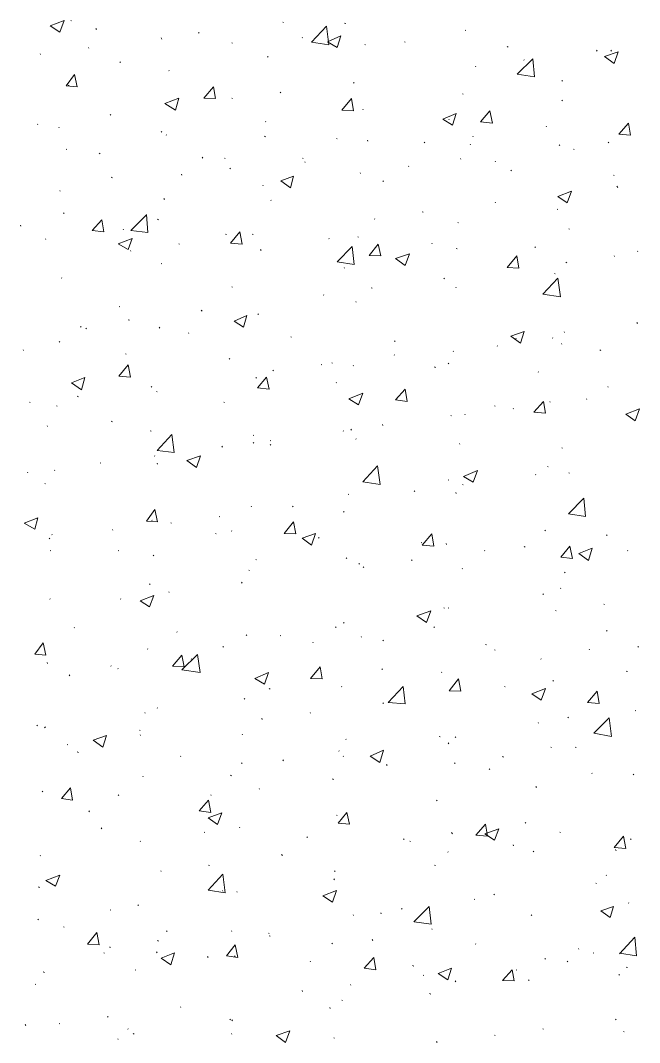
# Model space of a CAD drawing. Header units: millimetres. Extents: x 2928 to 3112, y 1220 to 1280.
# Drawn here: x 2976.912 to 2978.854, y 1248.434 to 1251.639 of the extents above; entities that cross this region are included whole.
import ezdxf

# ---------------------------------------------------------------- set-up
doc = ezdxf.new("R2010")
doc.units = ezdxf.units.MM

msp = doc.modelspace()

# ---------------------------------------------------------------- linework, layer by layer
at = {"color": 92, "linetype": 'Continuous', "lineweight": 13, "true_color": 0x00b800}
for points in [[(2977.00516, 1251.6221), (2977.04849, 1251.63877), (2977.04849, 1251.63877)], [(2977.03516, 1251.6021), (2977.04849, 1251.63877), (2977.04849, 1251.63877)], [(2977.07183, 1251.6371), (2977.07016, 1251.63877), (2977.07016, 1251.63877)], [(2977.00516, 1251.6221), (2977.03516, 1251.6021), (2977.03516, 1251.6021)], [(2977.15016, 1251.61044), (2977.1485, 1251.61377), (2977.1485, 1251.61377)], [(2977.73684, 1251.6321), (2977.73517, 1251.63377), (2977.73517, 1251.63377)], [(2977.82517, 1251.57044), (2977.87184, 1251.62044), (2977.87184, 1251.62044)], [(2977.87851, 1251.5621), (2977.87184, 1251.62044), (2977.87184, 1251.62044)], [(2977.93184, 1251.62877), (2977.92851, 1251.63044), (2977.92851, 1251.63044)], [(2978.30851, 1251.6071), (2978.30685, 1251.60877), (2978.30685, 1251.60877)], [(2977.35517, 1251.58044), (2977.3535, 1251.58377), (2977.3535, 1251.58377)], [(2977.47183, 1251.59877), (2977.47017, 1251.60044), (2977.47017, 1251.60044)], [(2977.79684, 1251.58377), (2977.79517, 1251.58544), (2977.79517, 1251.58544)], [(2977.82517, 1251.57044), (2977.87851, 1251.5621), (2977.87851, 1251.5621)], [(2977.87517, 1251.5721), (2977.91684, 1251.59044), (2977.91684, 1251.59044)], [(2977.87517, 1251.5721), (2977.90517, 1251.55377), (2977.90517, 1251.55377)], [(2977.90517, 1251.55377), (2977.91684, 1251.59044), (2977.91684, 1251.59044)], [(2978.11851, 1251.57044), (2978.11684, 1251.5721), (2978.11684, 1251.5721)], [(2977.12683, 1251.5521), (2977.12516, 1251.55377), (2977.12516, 1251.55377)], [(2977.57684, 1251.5671), (2977.57517, 1251.56877), (2977.57517, 1251.56877)], [(2977.99351, 1251.5621), (2977.99184, 1251.56377), (2977.99184, 1251.56377)], [(2978.44185, 1251.55543), (2978.43851, 1251.5571), (2978.43851, 1251.5571)], [(2978.72018, 1251.5421), (2978.71852, 1251.54543), (2978.71852, 1251.54543)], [(2978.74352, 1251.52543), (2978.78685, 1251.54043), (2978.78685, 1251.54043)], [(2978.76519, 1251.5421), (2978.76352, 1251.54543), (2978.76352, 1251.54543)], [(2978.77352, 1251.50377), (2978.78685, 1251.54043), (2978.78685, 1251.54043)], [(2976.97516, 1251.5321), (2976.97349, 1251.53377), (2976.97349, 1251.53377)], [(2977.22516, 1251.5071), (2977.2235, 1251.50877), (2977.2235, 1251.50877)], [(2977.6885, 1251.52377), (2977.68684, 1251.52543), (2977.68684, 1251.52543)], [(2978.47018, 1251.47043), (2978.51852, 1251.51877), (2978.51852, 1251.51877)], [(2978.49185, 1251.51377), (2978.49018, 1251.51543), (2978.49018, 1251.51543)], [(2978.52352, 1251.4621), (2978.51852, 1251.51877), (2978.51852, 1251.51877)], [(2978.74352, 1251.52543), (2978.77352, 1251.50377), (2978.77352, 1251.50377)], [(2977.3785, 1251.48043), (2977.37683, 1251.4821), (2977.37683, 1251.4821)], [(2978.34018, 1251.49377), (2978.33851, 1251.49543), (2978.33851, 1251.49543)], [(2977.05516, 1251.43377), (2977.08183, 1251.46877), (2977.08183, 1251.46877)], [(2977.09016, 1251.43043), (2977.08183, 1251.46877), (2977.08183, 1251.46877)], [(2977.95851, 1251.4421), (2977.95684, 1251.44377), (2977.95684, 1251.44377)], [(2978.47018, 1251.47043), (2978.52352, 1251.4621), (2978.52352, 1251.4621)], [(2978.61185, 1251.44877), (2978.61018, 1251.45043), (2978.61018, 1251.45043)], [(2977.05516, 1251.43377), (2977.09016, 1251.43043), (2977.09016, 1251.43043)], [(2977.06349, 1251.43377), (2977.06183, 1251.43543), (2977.06183, 1251.43543)], [(2977.48683, 1251.39543), (2977.51683, 1251.43043), (2977.51683, 1251.43043)], [(2977.5235, 1251.39377), (2977.51683, 1251.43043), (2977.51683, 1251.43043)], [(2977.7285, 1251.4121), (2977.72684, 1251.41377), (2977.72684, 1251.41377)], [(2977.36517, 1251.37877), (2977.4085, 1251.39543), (2977.4085, 1251.39543)], [(2977.36517, 1251.37877), (2977.3985, 1251.3571), (2977.3985, 1251.3571)], [(2977.3985, 1251.3571), (2977.4085, 1251.39543), (2977.4085, 1251.39543)], [(2977.48683, 1251.39543), (2977.5235, 1251.39377), (2977.5235, 1251.39377)], [(2977.57684, 1251.39377), (2977.57517, 1251.39543), (2977.57517, 1251.39543)], [(2977.92017, 1251.3571), (2977.95017, 1251.39377), (2977.95017, 1251.39377)], [(2977.95684, 1251.35543), (2977.95017, 1251.39377), (2977.95017, 1251.39377)], [(2978.30018, 1251.4071), (2978.29851, 1251.40877), (2978.29851, 1251.40877)], [(2978.61185, 1251.3871), (2978.61018, 1251.38877), (2978.61018, 1251.38877)], [(2977.92017, 1251.3571), (2977.95684, 1251.35543), (2977.95684, 1251.35543)], [(2977.98684, 1251.35877), (2977.98517, 1251.36043), (2977.98517, 1251.36043)], [(2978.23684, 1251.32876), (2978.27851, 1251.3471), (2978.27851, 1251.3471)], [(2978.26685, 1251.31043), (2978.27851, 1251.3471), (2978.27851, 1251.3471)], [(2978.35518, 1251.32043), (2978.38351, 1251.35543), (2978.38351, 1251.35543)], [(2978.39185, 1251.3171), (2978.38351, 1251.35543), (2978.38351, 1251.35543)], [(2977.19516, 1251.3421), (2977.1935, 1251.34377), (2977.1935, 1251.34377)], [(2977.68184, 1251.32043), (2977.68017, 1251.3221), (2977.68017, 1251.3221)], [(2978.23684, 1251.32876), (2978.26685, 1251.31043), (2978.26685, 1251.31043)], [(2978.25684, 1251.3271), (2978.25518, 1251.32876), (2978.25518, 1251.32876)], [(2978.35518, 1251.32043), (2978.39185, 1251.3171), (2978.39185, 1251.3171)], [(2978.78852, 1251.2821), (2978.81852, 1251.3171), (2978.81852, 1251.3171)], [(2978.82519, 1251.27876), (2978.81852, 1251.3171), (2978.81852, 1251.3171)], [(2976.96683, 1251.3121), (2976.96516, 1251.31376), (2976.96516, 1251.31376)], [(2977.03349, 1251.3021), (2977.03183, 1251.30376), (2977.03183, 1251.30376)], [(2977.35517, 1251.28876), (2977.3535, 1251.29043), (2977.3535, 1251.29043)], [(2978.56185, 1251.30543), (2978.56018, 1251.3071), (2978.56018, 1251.3071)], [(2978.78852, 1251.2821), (2978.82519, 1251.27876), (2978.82519, 1251.27876)], [(2977.37017, 1251.27876), (2977.3685, 1251.28043), (2977.3685, 1251.28043)], [(2977.68017, 1251.27376), (2977.67684, 1251.27543), (2977.67684, 1251.27543)], [(2977.90517, 1251.2671), (2977.90351, 1251.26876), (2977.90351, 1251.26876)], [(2978.00184, 1251.26043), (2978.00017, 1251.26376), (2978.00017, 1251.26376)], [(2978.18018, 1251.25543), (2978.17851, 1251.2571), (2978.17851, 1251.2571)], [(2978.32351, 1251.24876), (2978.32185, 1251.25043), (2978.32185, 1251.25043)], [(2978.33185, 1251.27376), (2978.33018, 1251.27543), (2978.33018, 1251.27543)], [(2978.75685, 1251.25543), (2978.75519, 1251.2571), (2978.75519, 1251.2571)], [(2977.05683, 1251.23376), (2977.05516, 1251.23543), (2977.05516, 1251.23543)], [(2977.16183, 1251.22043), (2977.1585, 1251.2221), (2977.1585, 1251.2221)], [(2978.60352, 1251.2471), (2978.60185, 1251.24876), (2978.60185, 1251.24876)], [(2978.64852, 1251.23376), (2978.64685, 1251.23543), (2978.64685, 1251.23543)], [(2977.4835, 1251.2071), (2977.48183, 1251.21043), (2977.48183, 1251.21043)], [(2977.5535, 1251.20543), (2977.55183, 1251.2071), (2977.55183, 1251.2071)], [(2977.79851, 1251.20543), (2977.79684, 1251.2071), (2977.79684, 1251.2071)], [(2977.80517, 1251.19376), (2977.80351, 1251.19543), (2977.80351, 1251.19543)], [(2978.29351, 1251.20376), (2978.29185, 1251.20543), (2978.29185, 1251.20543)], [(2978.40185, 1251.19543), (2978.40018, 1251.1971), (2978.40018, 1251.1971)], [(2977.4185, 1251.15376), (2977.41683, 1251.1571), (2977.41683, 1251.1571)], [(2977.57017, 1251.17376), (2977.5685, 1251.17543), (2977.5685, 1251.17543)], [(2977.97851, 1251.15876), (2977.97684, 1251.16043), (2977.97684, 1251.16043)], [(2978.13018, 1251.18043), (2978.12851, 1251.1821), (2978.12851, 1251.1821)], [(2978.45185, 1251.1671), (2978.45018, 1251.16876), (2978.45018, 1251.16876)], [(2978.77352, 1251.1521), (2978.77185, 1251.15376), (2978.77185, 1251.15376)], [(2977.20016, 1251.14543), (2977.19683, 1251.1471), (2977.19683, 1251.1471)], [(2977.6735, 1251.12043), (2977.67184, 1251.1221), (2977.67184, 1251.1221)], [(2977.7285, 1251.13543), (2977.7685, 1251.15043), (2977.7685, 1251.15043)], [(2977.7285, 1251.13543), (2977.7585, 1251.11376), (2977.7585, 1251.11376)], [(2977.7585, 1251.11376), (2977.7685, 1251.15043), (2977.7685, 1251.15043)], [(2978.05018, 1251.13376), (2978.04851, 1251.13543), (2978.04851, 1251.13543)], [(2977.03683, 1251.10376), (2977.03516, 1251.10543), (2977.03516, 1251.10543)], [(2978.59685, 1251.08709), (2978.64018, 1251.10376), (2978.64018, 1251.10376)], [(2978.62685, 1251.06709), (2978.64018, 1251.10376), (2978.64018, 1251.10376)], [(2978.78519, 1251.11543), (2978.78185, 1251.11876), (2978.78185, 1251.11876)], [(2977.3635, 1251.07709), (2977.36183, 1251.08043), (2977.36183, 1251.08043)], [(2977.6985, 1251.07376), (2977.69684, 1251.07543), (2977.69684, 1251.07543)], [(2978.40185, 1251.06709), (2978.40018, 1251.06876), (2978.40018, 1251.06876)], [(2978.59685, 1251.08709), (2978.62685, 1251.06709), (2978.62685, 1251.06709)], [(2977.04849, 1251.03376), (2977.04683, 1251.03543), (2977.04683, 1251.03543)], [(2977.2585, 1250.98043), (2977.30683, 1251.02876), (2977.30683, 1251.02876)], [(2977.31183, 1250.97376), (2977.30683, 1251.03043), (2977.30683, 1251.03043)], [(2978.17518, 1251.03709), (2978.17184, 1251.03876), (2978.17184, 1251.03876)], [(2978.59685, 1251.04543), (2978.59518, 1251.04709), (2978.59518, 1251.04709)], [(2976.91349, 1250.99376), (2976.91183, 1250.99709), (2976.91183, 1250.99709)], [(2977.13683, 1250.98043), (2977.16683, 1251.01376), (2977.16683, 1251.01376)], [(2977.1735, 1250.97543), (2977.16683, 1251.01376), (2977.16683, 1251.01376)], [(2977.34517, 1251.01376), (2977.34183, 1251.01543), (2977.34183, 1251.01543)], [(2978.02351, 1251.01543), (2978.02184, 1251.01709), (2978.02184, 1251.01709)], [(2978.28518, 1251.00376), (2978.28351, 1251.00543), (2978.28351, 1251.00543)], [(2977.13683, 1250.98043), (2977.1735, 1250.97543), (2977.1735, 1250.97543)], [(2977.23516, 1250.98209), (2977.2335, 1250.98376), (2977.2335, 1250.98376)], [(2977.2585, 1250.98043), (2977.31183, 1250.97376), (2977.31183, 1250.97376)], [(2977.5585, 1250.96709), (2977.55517, 1250.96876), (2977.55517, 1250.96876)], [(2977.57017, 1250.94043), (2977.60017, 1250.97543), (2977.60017, 1250.97543)], [(2977.60684, 1250.93709), (2977.60017, 1250.97543), (2977.60017, 1250.97543)], [(2977.64184, 1250.96709), (2977.6385, 1250.96876), (2977.6385, 1250.96876)], [(2978.63352, 1250.98376), (2978.63185, 1250.98543), (2978.63185, 1250.98543)], [(2976.99183, 1250.95209), (2976.99016, 1250.95376), (2976.99016, 1250.95376)], [(2977.2185, 1250.93876), (2977.26183, 1250.95543), (2977.26183, 1250.95543)], [(2977.2185, 1250.93876), (2977.25016, 1250.92043), (2977.25016, 1250.92043)], [(2977.25016, 1250.92043), (2977.26183, 1250.95543), (2977.26183, 1250.95543)], [(2977.41017, 1250.93709), (2977.4085, 1250.93876), (2977.4085, 1250.93876)], [(2977.57017, 1250.94043), (2977.60684, 1250.93709), (2977.60684, 1250.93709)], [(2977.88017, 1250.95376), (2977.87851, 1250.95543), (2977.87851, 1250.95543)], [(2977.90517, 1250.88209), (2977.95184, 1250.93043), (2977.95184, 1250.93043)], [(2977.95851, 1250.87376), (2977.95184, 1250.93043), (2977.95184, 1250.93043)], [(2977.97184, 1250.95876), (2977.97017, 1250.96043), (2977.97017, 1250.96043)], [(2978.00517, 1250.90209), (2978.03351, 1250.93709), (2978.03351, 1250.93709)], [(2978.04184, 1250.90043), (2978.03351, 1250.93709), (2978.03351, 1250.93709)], [(2978.20351, 1250.93876), (2978.20184, 1250.94043), (2978.20184, 1250.94043)], [(2977.2585, 1250.91543), (2977.25683, 1250.91709), (2977.25683, 1250.91709)], [(2977.66684, 1250.91709), (2977.66517, 1250.92043), (2977.66517, 1250.92043)], [(2978.00517, 1250.90209), (2978.04184, 1250.90043), (2978.04184, 1250.90043)], [(2978.08851, 1250.89209), (2978.13184, 1250.90709), (2978.13184, 1250.90709)], [(2978.11851, 1250.87043), (2978.13184, 1250.90709), (2978.13184, 1250.90709)], [(2978.28185, 1250.92209), (2978.27851, 1250.92376), (2978.27851, 1250.92376)], [(2978.43851, 1250.86376), (2978.46851, 1250.90043), (2978.46851, 1250.90043)], [(2978.47518, 1250.86209), (2978.46851, 1250.90043), (2978.46851, 1250.90043)], [(2978.52685, 1250.92709), (2978.52518, 1250.92876), (2978.52518, 1250.92876)], [(2978.77519, 1250.89876), (2978.77352, 1250.90043), (2978.77352, 1250.90043)], [(2978.84852, 1250.91376), (2978.84685, 1250.91543), (2978.84685, 1250.91543)], [(2977.35517, 1250.87543), (2977.3535, 1250.87709), (2977.3535, 1250.87709)], [(2977.90517, 1250.88209), (2977.95851, 1250.87376), (2977.95851, 1250.87376)], [(2978.08851, 1250.89209), (2978.11851, 1250.87043), (2978.11851, 1250.87043)], [(2978.62518, 1250.87876), (2978.62185, 1250.88043), (2978.62185, 1250.88043)], [(2977.92851, 1250.86209), (2977.92684, 1250.86376), (2977.92684, 1250.86376)], [(2978.43851, 1250.86376), (2978.47518, 1250.86209), (2978.47518, 1250.86209)], [(2978.58852, 1250.84376), (2978.58685, 1250.84542), (2978.58685, 1250.84542)], [(2977.04183, 1250.83042), (2977.04016, 1250.83209), (2977.04016, 1250.83209)], [(2977.57684, 1250.80209), (2977.57517, 1250.80376), (2977.57517, 1250.80376)], [(2978.24184, 1250.82876), (2978.24018, 1250.83042), (2978.24018, 1250.83042)], [(2978.27851, 1250.80042), (2978.27685, 1250.80209), (2978.27685, 1250.80209)], [(2978.55018, 1250.78042), (2978.59685, 1250.83042), (2978.59685, 1250.83042)], [(2978.60518, 1250.77209), (2978.59685, 1250.83042), (2978.59685, 1250.83042)], [(2977.86351, 1250.77709), (2977.86184, 1250.77876), (2977.86184, 1250.77876)], [(2978.01517, 1250.79876), (2978.01184, 1250.80042), (2978.01184, 1250.80042)], [(2978.55018, 1250.78042), (2978.60518, 1250.77209), (2978.60518, 1250.77209)], [(2977.2235, 1250.74042), (2977.22183, 1250.74209), (2977.22183, 1250.74209)], [(2977.96517, 1250.75542), (2977.96351, 1250.75709), (2977.96351, 1250.75709)], [(2977.48183, 1250.72709), (2977.4785, 1250.73042), (2977.4785, 1250.73042)], [(2977.58184, 1250.69542), (2977.62184, 1250.71376), (2977.62184, 1250.71376)], [(2977.61184, 1250.67709), (2977.62184, 1250.71376), (2977.62184, 1250.71376)], [(2977.6585, 1250.71709), (2977.65684, 1250.71876), (2977.65684, 1250.71876)], [(2977.10183, 1250.67709), (2977.10016, 1250.67876), (2977.10016, 1250.67876)], [(2977.1185, 1250.67209), (2977.11683, 1250.67376), (2977.11683, 1250.67376)], [(2977.2535, 1250.69876), (2977.25016, 1250.70042), (2977.25016, 1250.70042)], [(2977.3485, 1250.67376), (2977.34683, 1250.67709), (2977.34683, 1250.67709)], [(2977.58184, 1250.69542), (2977.61184, 1250.67709), (2977.61184, 1250.67709)], [(2978.84685, 1250.68876), (2978.84519, 1250.69209), (2978.84519, 1250.69209)], [(2977.44017, 1250.65709), (2977.4385, 1250.65876), (2977.4385, 1250.65876)], [(2977.76184, 1250.64542), (2977.76017, 1250.64709), (2977.76017, 1250.64709)], [(2978.45018, 1250.64876), (2978.49185, 1250.66376), (2978.49185, 1250.66376)], [(2978.45018, 1250.64876), (2978.48018, 1250.62709), (2978.48018, 1250.62709)], [(2978.46685, 1250.64042), (2978.46518, 1250.64209), (2978.46518, 1250.64209)], [(2978.48018, 1250.62709), (2978.49185, 1250.66376), (2978.49185, 1250.66376)], [(2978.58185, 1250.64209), (2978.58018, 1250.64376), (2978.58018, 1250.64376)], [(2978.61852, 1250.66042), (2978.61685, 1250.66209), (2978.61685, 1250.66209)], [(2977.03516, 1250.63042), (2977.03349, 1250.63209), (2977.03349, 1250.63209)], [(2978.08684, 1250.63209), (2978.08518, 1250.63376), (2978.08518, 1250.63376)], [(2978.40851, 1250.61709), (2978.40685, 1250.61875), (2978.40685, 1250.61875)], [(2978.61018, 1250.62375), (2978.60852, 1250.62542), (2978.60852, 1250.62542)], [(2976.92183, 1250.60375), (2976.92016, 1250.60542), (2976.92016, 1250.60542)], [(2977.2435, 1250.59209), (2977.24183, 1250.59375), (2977.24183, 1250.59375)], [(2977.5685, 1250.57709), (2977.56684, 1250.57875), (2977.56684, 1250.57875)], [(2978.08518, 1250.58875), (2978.08351, 1250.59042), (2978.08351, 1250.59042)], [(2978.27018, 1250.60042), (2978.26851, 1250.60209), (2978.26851, 1250.60209)], [(2978.73185, 1250.60375), (2978.72852, 1250.60542), (2978.72852, 1250.60542)], [(2977.22016, 1250.52375), (2977.25016, 1250.55875), (2977.25016, 1250.55875)], [(2977.25683, 1250.52042), (2977.25016, 1250.55875), (2977.25016, 1250.55875)], [(2977.85684, 1250.55875), (2977.85517, 1250.56042), (2977.85517, 1250.56042)], [(2977.89017, 1250.56375), (2977.88851, 1250.56542), (2977.88851, 1250.56542)], [(2977.95684, 1250.55542), (2977.95517, 1250.55709), (2977.95517, 1250.55709)], [(2978.21351, 1250.55042), (2978.21018, 1250.55209), (2978.21018, 1250.55209)], [(2978.25518, 1250.56209), (2978.25351, 1250.56375), (2978.25351, 1250.56375)], [(2977.07183, 1250.50209), (2977.1135, 1250.51875), (2977.1135, 1250.51875)], [(2977.1035, 1250.48042), (2977.1135, 1250.51875), (2977.1135, 1250.51875)], [(2977.22016, 1250.52375), (2977.25683, 1250.52042), (2977.25683, 1250.52042)], [(2977.65184, 1250.51709), (2977.65017, 1250.51875), (2977.65017, 1250.51875)], [(2977.65517, 1250.48709), (2977.6835, 1250.52042), (2977.6835, 1250.52042)], [(2977.69184, 1250.48209), (2977.6835, 1250.52042), (2977.6835, 1250.52042)], [(2977.70517, 1250.54042), (2977.7035, 1250.54209), (2977.7035, 1250.54209)], [(2978.53685, 1250.53542), (2978.53518, 1250.53709), (2978.53518, 1250.53709)], [(2977.07183, 1250.50209), (2977.1035, 1250.48042), (2977.1035, 1250.48042)], [(2977.3235, 1250.48875), (2977.32183, 1250.49042), (2977.32183, 1250.49042)], [(2977.65517, 1250.48709), (2977.69184, 1250.48209), (2977.69184, 1250.48209)], [(2977.90351, 1250.50209), (2977.90184, 1250.50375), (2977.90184, 1250.50375)], [(2978.08851, 1250.44875), (2978.11851, 1250.48209), (2978.11851, 1250.48209)], [(2978.12518, 1250.44375), (2978.11851, 1250.48209), (2978.11851, 1250.48209)], [(2978.75519, 1250.48875), (2978.75352, 1250.49042), (2978.75352, 1250.49042)], [(2977.09349, 1250.45875), (2977.09016, 1250.46042), (2977.09016, 1250.46042)], [(2977.34017, 1250.47375), (2977.3385, 1250.47542), (2977.3385, 1250.47542)], [(2977.94184, 1250.45209), (2977.98517, 1250.47042), (2977.98517, 1250.47042)], [(2977.94184, 1250.45209), (2977.97184, 1250.43375), (2977.97184, 1250.43375)], [(2977.97184, 1250.43375), (2977.98517, 1250.47042), (2977.98517, 1250.47042)], [(2978.08851, 1250.44875), (2978.12518, 1250.44375), (2978.12518, 1250.44375)], [(2978.68852, 1250.45042), (2978.68685, 1250.45209), (2978.68685, 1250.45209)], [(2976.94183, 1250.44042), (2976.94016, 1250.44209), (2976.94016, 1250.44209)], [(2977.02683, 1250.42875), (2977.02516, 1250.43042), (2977.02516, 1250.43042)], [(2977.55183, 1250.44042), (2977.55017, 1250.44209), (2977.55017, 1250.44209)], [(2978.40018, 1250.42875), (2978.39851, 1250.43042), (2978.39851, 1250.43042)], [(2978.45851, 1250.42042), (2978.45685, 1250.42209), (2978.45685, 1250.42209)], [(2978.52185, 1250.41042), (2978.55185, 1250.44375), (2978.55185, 1250.44375)], [(2978.55852, 1250.40709), (2978.55185, 1250.44375), (2978.55185, 1250.44375)], [(2978.57352, 1250.44209), (2978.57185, 1250.44375), (2978.57185, 1250.44375)], [(2978.81019, 1250.40375), (2978.85352, 1250.42042), (2978.85352, 1250.42042)], [(2978.84019, 1250.38375), (2978.85352, 1250.42042), (2978.85352, 1250.42042)], [(2978.26351, 1250.39875), (2978.26185, 1250.40042), (2978.26185, 1250.40042)], [(2978.30685, 1250.40209), (2978.30518, 1250.40375), (2978.30518, 1250.40375)], [(2978.52185, 1250.41042), (2978.55852, 1250.40709), (2978.55852, 1250.40709)], [(2978.81019, 1250.40375), (2978.84019, 1250.38375), (2978.84019, 1250.38375)], [(2976.99683, 1250.36542), (2976.99516, 1250.36708), (2976.99516, 1250.36708)], [(2977.20016, 1250.38042), (2977.19683, 1250.38208), (2977.19683, 1250.38208)], [(2977.95017, 1250.35375), (2977.94851, 1250.35708), (2977.94851, 1250.35708)], [(2978.04851, 1250.36875), (2978.04684, 1250.37208), (2978.04684, 1250.37208)], [(2977.32183, 1250.35042), (2977.3185, 1250.35208), (2977.3185, 1250.35208)], [(2977.34017, 1250.29042), (2977.38683, 1250.34042), (2977.38683, 1250.34042)], [(2977.3935, 1250.28375), (2977.38683, 1250.34042), (2977.38683, 1250.34042)], [(2977.6435, 1250.33708), (2977.64184, 1250.33875), (2977.64184, 1250.33875)], [(2977.69684, 1250.32042), (2977.69517, 1250.32208), (2977.69517, 1250.32208)], [(2977.92517, 1250.35042), (2977.92351, 1250.35208), (2977.92351, 1250.35208)], [(2977.96517, 1250.32542), (2977.96351, 1250.32708), (2977.96351, 1250.32708)], [(2977.34017, 1250.29042), (2977.3935, 1250.28375), (2977.3935, 1250.28375)], [(2977.54517, 1250.30042), (2977.5435, 1250.30375), (2977.5435, 1250.30375)], [(2977.6435, 1250.31375), (2977.64184, 1250.31542), (2977.64184, 1250.31542)], [(2977.69684, 1250.30708), (2977.69517, 1250.30875), (2977.69517, 1250.30875)], [(2978.29018, 1250.31042), (2978.28851, 1250.31208), (2978.28851, 1250.31208)], [(2978.61185, 1250.29708), (2978.61018, 1250.29875), (2978.61018, 1250.29875)], [(2977.3335, 1250.27208), (2977.33183, 1250.27375), (2977.33183, 1250.27375)], [(2977.4335, 1250.25875), (2977.47683, 1250.27375), (2977.47683, 1250.27375)], [(2977.4335, 1250.25875), (2977.4635, 1250.23708), (2977.4635, 1250.23708)], [(2977.4635, 1250.23708), (2977.47683, 1250.27375), (2977.47683, 1250.27375)], [(2977.02016, 1250.22708), (2977.01849, 1250.22875), (2977.01849, 1250.22875)], [(2977.1635, 1250.25042), (2977.16183, 1250.25208), (2977.16183, 1250.25208)], [(2977.34183, 1250.24708), (2977.34017, 1250.25042), (2977.34017, 1250.25042)], [(2977.98517, 1250.19208), (2978.03184, 1250.24208), (2978.03184, 1250.24208)], [(2978.04018, 1250.18375), (2978.03184, 1250.24208), (2978.03184, 1250.24208)], [(2978.30185, 1250.20875), (2978.34518, 1250.22708), (2978.34518, 1250.22708)], [(2978.33185, 1250.19042), (2978.34518, 1250.22708), (2978.34518, 1250.22708)], [(2978.56685, 1250.23875), (2978.56518, 1250.24042), (2978.56518, 1250.24042)], [(2976.93516, 1250.22042), (2976.93349, 1250.22208), (2976.93349, 1250.22208)], [(2978.25518, 1250.19708), (2978.25351, 1250.19875), (2978.25351, 1250.19875)], [(2978.30185, 1250.20875), (2978.33185, 1250.19042), (2978.33185, 1250.19042)], [(2978.52852, 1250.21375), (2978.52685, 1250.21542), (2978.52685, 1250.21542)], [(2978.63352, 1250.21875), (2978.63185, 1250.22042), (2978.63185, 1250.22042)], [(2976.99016, 1250.18542), (2976.98849, 1250.18708), (2976.98849, 1250.18708)], [(2977.98517, 1250.19208), (2978.04018, 1250.18375), (2978.04018, 1250.18375)], [(2978.14851, 1250.16208), (2978.14684, 1250.16375), (2978.14684, 1250.16375)], [(2978.30018, 1250.18208), (2978.29851, 1250.18375), (2978.29851, 1250.18375)], [(2977.94184, 1250.15208), (2977.94017, 1250.15375), (2977.94017, 1250.15375)], [(2978.27851, 1250.15541), (2978.27685, 1250.15875), (2978.27685, 1250.15875)], [(2978.63018, 1250.09208), (2978.67852, 1250.14041), (2978.67852, 1250.14041)], [(2978.68352, 1250.08375), (2978.67852, 1250.14041), (2978.67852, 1250.14041)], [(2977.30683, 1250.06875), (2977.3335, 1250.10541), (2977.3335, 1250.10541)], [(2977.34183, 1250.06708), (2977.3335, 1250.10541), (2977.3335, 1250.10541)], [(2977.63684, 1250.11375), (2977.63517, 1250.11541), (2977.63517, 1250.11541)], [(2977.76684, 1250.11375), (2977.76517, 1250.11541), (2977.76517, 1250.11541)], [(2977.92684, 1250.09708), (2977.92517, 1250.09875), (2977.92517, 1250.09875)], [(2976.92349, 1250.06208), (2976.96683, 1250.07875), (2976.96683, 1250.07875)], [(2976.95683, 1250.04375), (2976.96683, 1250.07875), (2976.96683, 1250.07875)], [(2977.30683, 1250.06875), (2977.34183, 1250.06708), (2977.34183, 1250.06708)], [(2977.32516, 1250.07041), (2977.3235, 1250.07208), (2977.3235, 1250.07208)], [(2977.53683, 1250.08208), (2977.53517, 1250.08375), (2977.53517, 1250.08375)], [(2977.7385, 1250.03041), (2977.7685, 1250.06708), (2977.7685, 1250.06708)], [(2977.77517, 1250.02875), (2977.7685, 1250.06708), (2977.7685, 1250.06708)], [(2978.63018, 1250.09208), (2978.68352, 1250.08375), (2978.68352, 1250.08375)], [(2976.92349, 1250.06208), (2976.95683, 1250.04375), (2976.95683, 1250.04375)], [(2977.20183, 1250.04041), (2977.20016, 1250.04208), (2977.20016, 1250.04208)], [(2977.38517, 1250.06208), (2977.3835, 1250.06375), (2977.3835, 1250.06375)], [(2977.57517, 1250.03708), (2977.5735, 1250.03875), (2977.5735, 1250.03875)], [(2978.55852, 1250.03875), (2978.55685, 1250.04041), (2978.55685, 1250.04041)], [(2977.00349, 1250.01375), (2977.00183, 1250.01541), (2977.00183, 1250.01541)], [(2977.01183, 1250.02541), (2977.01016, 1250.02708), (2977.01016, 1250.02708)], [(2977.52517, 1250.02875), (2977.5235, 1250.03041), (2977.5235, 1250.03041)], [(2977.7385, 1250.03041), (2977.77517, 1250.02875), (2977.77517, 1250.02875)], [(2977.79517, 1250.01541), (2977.83684, 1250.03041), (2977.83684, 1250.03041)], [(2977.79517, 1250.01541), (2977.82517, 1249.99375), (2977.82517, 1249.99375)], [(2977.82517, 1249.99375), (2977.83684, 1250.03041), (2977.83684, 1250.03041)], [(2977.84851, 1250.01541), (2977.84684, 1250.01708), (2977.84684, 1250.01708)], [(2978.17018, 1250.00041), (2978.16851, 1250.00208), (2978.16851, 1250.00208)], [(2978.17184, 1249.99375), (2978.20184, 1250.02875), (2978.20184, 1250.02875)], [(2978.20851, 1249.99041), (2978.20184, 1250.02875), (2978.20184, 1250.02875)], [(2978.75185, 1250.02375), (2978.75019, 1250.02541), (2978.75019, 1250.02541)], [(2977.00683, 1249.97541), (2977.00516, 1249.97708), (2977.00516, 1249.97708)], [(2977.22016, 1249.97541), (2977.2185, 1249.97708), (2977.2185, 1249.97708)], [(2978.17184, 1249.99375), (2978.20851, 1249.99041), (2978.20851, 1249.99041)], [(2978.24851, 1249.99541), (2978.24684, 1249.99875), (2978.24684, 1249.99875)], [(2978.36851, 1249.97541), (2978.36685, 1249.97708), (2978.36685, 1249.97708)], [(2978.49518, 1249.98708), (2978.49185, 1249.98875), (2978.49185, 1249.98875)], [(2978.60685, 1249.95541), (2978.63518, 1249.99041), (2978.63518, 1249.99041)], [(2978.64352, 1249.95208), (2978.63518, 1249.99041), (2978.63518, 1249.99041)], [(2978.66352, 1249.96708), (2978.70518, 1249.98375), (2978.70518, 1249.98375)], [(2978.69352, 1249.94541), (2978.70518, 1249.98375), (2978.70518, 1249.98375)], [(2978.81685, 1249.97541), (2978.81519, 1249.97708), (2978.81519, 1249.97708)], [(2977.33017, 1249.96041), (2977.3285, 1249.96208), (2977.3285, 1249.96208)], [(2977.65184, 1249.94708), (2977.65017, 1249.94875), (2977.65017, 1249.94875)], [(2977.93517, 1249.95208), (2977.93351, 1249.95375), (2977.93351, 1249.95375)], [(2978.14018, 1249.94541), (2978.13851, 1249.94708), (2978.13851, 1249.94708)], [(2978.60685, 1249.95541), (2978.64352, 1249.95208), (2978.64352, 1249.95208)], [(2978.66352, 1249.96708), (2978.69352, 1249.94541), (2978.69352, 1249.94541)], [(2977.63017, 1249.91374), (2977.6285, 1249.91541), (2977.6285, 1249.91541)], [(2977.97517, 1249.93375), (2977.97351, 1249.93541), (2977.97351, 1249.93541)], [(2977.98851, 1249.92374), (2977.98684, 1249.92541), (2977.98684, 1249.92541)], [(2978.29851, 1249.91874), (2978.29685, 1249.92041), (2978.29685, 1249.92041)], [(2978.62018, 1249.90708), (2978.61852, 1249.90874), (2978.61852, 1249.90874)], [(2977.3185, 1249.87041), (2977.31683, 1249.87208), (2977.31683, 1249.87208)], [(2977.60684, 1249.87374), (2977.60517, 1249.87708), (2977.60517, 1249.87708)], [(2977.3785, 1249.84541), (2977.37683, 1249.84708), (2977.37683, 1249.84708)], [(2978.55185, 1249.83874), (2978.55018, 1249.84041), (2978.55018, 1249.84041)], [(2978.60685, 1249.85708), (2978.60518, 1249.85874), (2978.60518, 1249.85874)], [(2977.00516, 1249.82374), (2977.00349, 1249.82541), (2977.00349, 1249.82541)], [(2977.22683, 1249.82374), (2977.22516, 1249.82541), (2977.22516, 1249.82541)], [(2977.28683, 1249.81874), (2977.33017, 1249.83541), (2977.33017, 1249.83541)], [(2977.28683, 1249.81874), (2977.31683, 1249.80041), (2977.31683, 1249.80041)], [(2977.31683, 1249.80041), (2977.33017, 1249.83541), (2977.33017, 1249.83541)], [(2978.74352, 1249.80708), (2978.74185, 1249.80874), (2978.74185, 1249.80874)], [(2978.15518, 1249.77208), (2978.19851, 1249.78708), (2978.19851, 1249.78708)], [(2978.18518, 1249.75041), (2978.19851, 1249.78708), (2978.19851, 1249.78708)], [(2978.24184, 1249.79541), (2978.24018, 1249.79708), (2978.24018, 1249.79708)], [(2978.25518, 1249.79541), (2978.25351, 1249.79708), (2978.25351, 1249.79708)], [(2978.59185, 1249.78708), (2978.59018, 1249.78874), (2978.59018, 1249.78874)], [(2977.92684, 1249.74874), (2977.92517, 1249.75041), (2977.92517, 1249.75041)], [(2978.15518, 1249.77208), (2978.18518, 1249.75041), (2978.18518, 1249.75041)], [(2977.08183, 1249.73374), (2977.08016, 1249.73541), (2977.08016, 1249.73541)], [(2977.4035, 1249.72041), (2977.40183, 1249.72208), (2977.40183, 1249.72208)], [(2977.62184, 1249.71041), (2977.62017, 1249.71208), (2977.62017, 1249.71208)], [(2977.90184, 1249.73541), (2977.90017, 1249.73708), (2977.90017, 1249.73708)], [(2978.21018, 1249.73541), (2978.20851, 1249.73708), (2978.20851, 1249.73708)], [(2978.75185, 1249.72374), (2978.75019, 1249.72541), (2978.75019, 1249.72541)], [(2976.95683, 1249.65207), (2976.98349, 1249.68707), (2976.98349, 1249.68707)], [(2976.99183, 1249.64874), (2976.98349, 1249.68707), (2976.98349, 1249.68707)], [(2977.7285, 1249.70874), (2977.72684, 1249.71041), (2977.72684, 1249.71041)], [(2977.83017, 1249.68707), (2977.82851, 1249.68874), (2977.82851, 1249.68874)], [(2977.98184, 1249.70541), (2977.98017, 1249.70708), (2977.98017, 1249.70708)], [(2978.05018, 1249.69374), (2978.04851, 1249.69541), (2978.04851, 1249.69541)], [(2978.37351, 1249.68041), (2978.37018, 1249.68207), (2978.37018, 1249.68207)], [(2976.95683, 1249.65207), (2976.99183, 1249.64874), (2976.99183, 1249.64874)], [(2977.31183, 1249.66707), (2977.31016, 1249.66874), (2977.31016, 1249.66874)], [(2977.3885, 1249.61374), (2977.4185, 1249.64874), (2977.4185, 1249.64874)], [(2977.4185, 1249.60207), (2977.46683, 1249.65041), (2977.46683, 1249.65041)], [(2977.42517, 1249.61207), (2977.4185, 1249.64874), (2977.4185, 1249.64874)], [(2977.47517, 1249.59374), (2977.46683, 1249.65041), (2977.46683, 1249.65041)], [(2977.5485, 1249.67374), (2977.54683, 1249.67541), (2977.54683, 1249.67541)], [(2978.40018, 1249.66374), (2978.39851, 1249.66541), (2978.39851, 1249.66541)], [(2978.69685, 1249.66541), (2978.69518, 1249.66707), (2978.69518, 1249.66707)], [(2978.85019, 1249.67374), (2978.84852, 1249.67541), (2978.84852, 1249.67541)], [(2976.99683, 1249.62207), (2976.99516, 1249.62541), (2976.99516, 1249.62541)], [(2977.19683, 1249.61374), (2977.19516, 1249.61541), (2977.19516, 1249.61541)], [(2977.4485, 1249.63541), (2977.44683, 1249.63707), (2977.44683, 1249.63707)], [(2978.54518, 1249.63541), (2978.54352, 1249.63707), (2978.54352, 1249.63707)], [(2977.06683, 1249.58374), (2977.06516, 1249.58707), (2977.06516, 1249.58707)], [(2977.2185, 1249.60541), (2977.21683, 1249.60707), (2977.21683, 1249.60707)], [(2977.3885, 1249.61374), (2977.42517, 1249.61207), (2977.42517, 1249.61207)], [(2977.4185, 1249.60207), (2977.47517, 1249.59374), (2977.47517, 1249.59374)], [(2977.64684, 1249.57541), (2977.69017, 1249.59374), (2977.69017, 1249.59374)], [(2977.67684, 1249.55707), (2977.69017, 1249.59374), (2977.69017, 1249.59374)], [(2977.82184, 1249.57541), (2977.85184, 1249.61207), (2977.85184, 1249.61207)], [(2977.85851, 1249.57374), (2977.85184, 1249.61207), (2977.85184, 1249.61207)], [(2978.04684, 1249.60374), (2978.04518, 1249.60541), (2978.04518, 1249.60541)], [(2978.23351, 1249.59374), (2978.23184, 1249.59541), (2978.23184, 1249.59541)], [(2978.81519, 1249.59707), (2978.81185, 1249.59874), (2978.81185, 1249.59874)], [(2977.64684, 1249.57541), (2977.67684, 1249.55707), (2977.67684, 1249.55707)], [(2977.82184, 1249.57541), (2977.85851, 1249.57374), (2977.85851, 1249.57374)], [(2978.25684, 1249.53707), (2978.28518, 1249.57374), (2978.28518, 1249.57374)], [(2978.29351, 1249.53541), (2978.28518, 1249.57374), (2978.28518, 1249.57374)], [(2978.58352, 1249.56707), (2978.58185, 1249.56874), (2978.58185, 1249.56874)], [(2977.69517, 1249.54207), (2977.69184, 1249.54374), (2977.69184, 1249.54374)], [(2977.92017, 1249.54874), (2977.91851, 1249.55041), (2977.91851, 1249.55041)], [(2978.06518, 1249.50041), (2978.11184, 1249.55041), (2978.11184, 1249.55041)], [(2978.11851, 1249.49541), (2978.11184, 1249.55041), (2978.11184, 1249.55041)], [(2978.25684, 1249.53707), (2978.29351, 1249.53541), (2978.29351, 1249.53541)], [(2978.43185, 1249.54874), (2978.43018, 1249.55041), (2978.43018, 1249.55041)], [(2978.51518, 1249.52707), (2978.55852, 1249.54374), (2978.55852, 1249.54374)], [(2978.51518, 1249.52707), (2978.54518, 1249.50707), (2978.54518, 1249.50707)], [(2978.54518, 1249.50707), (2978.55852, 1249.54374), (2978.55852, 1249.54374)], [(2978.69018, 1249.50041), (2978.72018, 1249.53541), (2978.72018, 1249.53541)], [(2978.72685, 1249.49707), (2978.72018, 1249.53541), (2978.72018, 1249.53541)], [(2977.61517, 1249.51041), (2977.6135, 1249.51207), (2977.6135, 1249.51207)], [(2978.05018, 1249.49707), (2978.04851, 1249.49874), (2978.04851, 1249.49874)], [(2978.06518, 1249.50041), (2978.11851, 1249.49541), (2978.11851, 1249.49541)], [(2978.69018, 1249.50041), (2978.72685, 1249.49707), (2978.72685, 1249.49707)], [(2977.3035, 1249.46707), (2977.30183, 1249.46874), (2977.30183, 1249.46874)], [(2977.34183, 1249.48207), (2977.34017, 1249.48374), (2977.34017, 1249.48374)], [(2977.82184, 1249.46707), (2977.82017, 1249.46874), (2977.82017, 1249.46874)], [(2978.84185, 1249.47374), (2978.84019, 1249.47541), (2978.84019, 1249.47541)], [(2976.96516, 1249.42707), (2976.96349, 1249.42874), (2976.96349, 1249.42874)], [(2976.99016, 1249.42207), (2976.98849, 1249.42374), (2976.98849, 1249.42374)], [(2977.67017, 1249.44707), (2977.6685, 1249.4504), (2977.6685, 1249.4504)], [(2978.53685, 1249.4354), (2978.53518, 1249.43707), (2978.53518, 1249.43707)], [(2978.63018, 1249.45207), (2978.62852, 1249.45374), (2978.62852, 1249.45374)], [(2978.71018, 1249.40374), (2978.75852, 1249.45207), (2978.75852, 1249.45207)], [(2978.76519, 1249.39374), (2978.75852, 1249.45207), (2978.75852, 1249.45207)], [(2976.98849, 1249.4204), (2976.98683, 1249.42207), (2976.98683, 1249.42207)], [(2977.14016, 1249.38207), (2977.18183, 1249.39707), (2977.18183, 1249.39707)], [(2977.17016, 1249.3604), (2977.18183, 1249.39707), (2977.18183, 1249.39707)], [(2977.28683, 1249.41207), (2977.28516, 1249.41374), (2977.28516, 1249.41374)], [(2977.2885, 1249.39707), (2977.28683, 1249.39874), (2977.28683, 1249.39874)], [(2977.6085, 1249.39874), (2977.60684, 1249.4004), (2977.60684, 1249.4004)], [(2978.22851, 1249.39207), (2978.22518, 1249.39374), (2978.22518, 1249.39374)], [(2978.27685, 1249.3904), (2978.27518, 1249.39207), (2978.27518, 1249.39207)], [(2978.71018, 1249.40374), (2978.76519, 1249.39374), (2978.76519, 1249.39374)], [(2977.06016, 1249.36707), (2977.05849, 1249.36874), (2977.05849, 1249.36874)], [(2977.14016, 1249.38207), (2977.17016, 1249.3604), (2977.17016, 1249.3604)], [(2977.93351, 1249.38374), (2977.93184, 1249.3854), (2977.93184, 1249.3854)], [(2978.25518, 1249.3704), (2978.25351, 1249.37374), (2978.25351, 1249.37374)], [(2978.57685, 1249.35874), (2978.57518, 1249.3604), (2978.57518, 1249.3604)], [(2978.65518, 1249.35874), (2978.65185, 1249.3604), (2978.65185, 1249.3604)], [(2977.09349, 1249.34374), (2977.09016, 1249.3454), (2977.09016, 1249.3454)], [(2977.41517, 1249.3304), (2977.4135, 1249.33207), (2977.4135, 1249.33207)], [(2977.91184, 1249.34707), (2977.91017, 1249.34874), (2977.91017, 1249.34874)], [(2977.92517, 1249.3304), (2977.92351, 1249.33207), (2977.92351, 1249.33207)], [(2978.00851, 1249.33207), (2978.05018, 1249.3504), (2978.05018, 1249.3504)], [(2978.00851, 1249.33207), (2978.03851, 1249.31207), (2978.03851, 1249.31207)], [(2978.03851, 1249.31207), (2978.05018, 1249.3504), (2978.05018, 1249.3504)], [(2978.42685, 1249.32874), (2978.42351, 1249.3304), (2978.42351, 1249.3304)], [(2977.60684, 1249.30874), (2977.60517, 1249.3104), (2977.60517, 1249.3104)], [(2977.73684, 1249.31707), (2977.73517, 1249.3204), (2977.73517, 1249.3204)], [(2978.06184, 1249.30207), (2978.06018, 1249.3054), (2978.06018, 1249.3054)], [(2978.27518, 1249.30874), (2978.27351, 1249.3104), (2978.27351, 1249.3104)], [(2977.29683, 1249.26707), (2977.29516, 1249.26874), (2977.29516, 1249.26874)], [(2977.5735, 1249.2704), (2977.57017, 1249.27207), (2977.57017, 1249.27207)], [(2978.38351, 1249.2904), (2978.38185, 1249.29207), (2978.38185, 1249.29207)], [(2978.70518, 1249.27707), (2978.70352, 1249.27874), (2978.70352, 1249.27874)], [(2978.83519, 1249.27374), (2978.83352, 1249.2754), (2978.83352, 1249.2754)], [(2977.04016, 1249.19873), (2977.06849, 1249.23207), (2977.06849, 1249.23207)], [(2977.07516, 1249.19373), (2977.06849, 1249.23207), (2977.06849, 1249.23207)], [(2977.89351, 1249.25874), (2977.89017, 1249.2604), (2977.89017, 1249.2604)], [(2978.53018, 1249.23374), (2978.52852, 1249.23707), (2978.52852, 1249.23707)], [(2976.98183, 1249.2204), (2976.98016, 1249.22207), (2976.98016, 1249.22207)], [(2977.04016, 1249.19873), (2977.07516, 1249.19373), (2977.07516, 1249.19373)], [(2977.22016, 1249.20873), (2977.2185, 1249.2104), (2977.2185, 1249.2104)], [(2977.51017, 1249.20873), (2977.5085, 1249.2104), (2977.5085, 1249.2104)], [(2977.66184, 1249.22873), (2977.66017, 1249.2304), (2977.66017, 1249.2304)], [(2977.47183, 1249.1604), (2977.50183, 1249.19373), (2977.50183, 1249.19373)], [(2977.5085, 1249.1554), (2977.50183, 1249.19373), (2977.50183, 1249.19373)], [(2978.21851, 1249.19207), (2978.21684, 1249.19373), (2978.21684, 1249.19373)], [(2977.1285, 1249.15707), (2977.12683, 1249.1604), (2977.12683, 1249.1604)], [(2977.47183, 1249.1604), (2977.5085, 1249.1554), (2977.5085, 1249.1554)], [(2977.50017, 1249.13873), (2977.5435, 1249.15373), (2977.5435, 1249.15373)], [(2977.50017, 1249.13873), (2977.53017, 1249.11707), (2977.53017, 1249.11707)], [(2977.53017, 1249.11707), (2977.5435, 1249.15373), (2977.5435, 1249.15373)], [(2977.90517, 1249.1454), (2977.90351, 1249.14707), (2977.90351, 1249.14707)], [(2977.90851, 1249.12207), (2977.93517, 1249.1554), (2977.93517, 1249.1554)], [(2977.94351, 1249.11873), (2977.93517, 1249.1554), (2977.93517, 1249.1554)], [(2977.16683, 1249.10373), (2977.16516, 1249.10707), (2977.16516, 1249.10707)], [(2977.60017, 1249.10707), (2977.5985, 1249.10873), (2977.5985, 1249.10873)], [(2977.90851, 1249.12207), (2977.94351, 1249.11873), (2977.94351, 1249.11873)], [(2978.34018, 1249.08373), (2978.37018, 1249.11873), (2978.37018, 1249.11873)], [(2978.36851, 1249.08873), (2978.41185, 1249.10373), (2978.41185, 1249.10373)], [(2978.37685, 1249.0804), (2978.37018, 1249.11873), (2978.37018, 1249.11873)], [(2978.39851, 1249.06873), (2978.41185, 1249.10373), (2978.41185, 1249.10373)], [(2978.49685, 1249.12207), (2978.49518, 1249.12373), (2978.49518, 1249.12373)], [(2977.49017, 1249.09207), (2977.4885, 1249.09373), (2977.4885, 1249.09373)], [(2977.81184, 1249.07707), (2977.81017, 1249.07873), (2977.81017, 1249.07873)], [(2978.11518, 1249.0704), (2978.11351, 1249.07207), (2978.11351, 1249.07207)], [(2978.26685, 1249.08873), (2978.26351, 1249.09207), (2978.26351, 1249.09207)], [(2978.34018, 1249.08373), (2978.37685, 1249.0804), (2978.37685, 1249.0804)], [(2978.36851, 1249.08873), (2978.39851, 1249.06873), (2978.39851, 1249.06873)], [(2978.60518, 1249.09207), (2978.60352, 1249.09373), (2978.60352, 1249.09373)], [(2978.77352, 1249.0454), (2978.80352, 1249.0804), (2978.80352, 1249.0804)], [(2978.81019, 1249.04207), (2978.80352, 1249.0804), (2978.80352, 1249.0804)], [(2978.82685, 1249.0704), (2978.82519, 1249.07207), (2978.82519, 1249.07207)], [(2977.2885, 1249.06373), (2977.28683, 1249.0654), (2977.28683, 1249.0654)], [(2978.13518, 1249.06373), (2978.13351, 1249.0654), (2978.13351, 1249.0654)], [(2978.45851, 1249.0504), (2978.45685, 1249.05373), (2978.45685, 1249.05373)], [(2978.77352, 1249.0454), (2978.81019, 1249.04207), (2978.81019, 1249.04207)], [(2978.78019, 1249.0354), (2978.77852, 1249.03873), (2978.77852, 1249.03873)], [(2976.97516, 1249.01873), (2976.97349, 1249.0204), (2976.97349, 1249.0204)], [(2977.7335, 1249.0204), (2977.73017, 1249.02373), (2977.73017, 1249.02373)], [(2978.25351, 1249.0304), (2978.25184, 1249.03207), (2978.25184, 1249.03207)], [(2978.52185, 1249.03207), (2978.52018, 1249.03373), (2978.52018, 1249.03373)], [(2977.50517, 1248.98873), (2977.50183, 1248.9904), (2977.50183, 1248.9904)], [(2978.21351, 1248.98873), (2978.21018, 1248.9904), (2978.21018, 1248.9904)], [(2976.99183, 1248.94206), (2977.03516, 1248.95873), (2977.03516, 1248.95873)], [(2977.02183, 1248.92373), (2977.03516, 1248.95873), (2977.03516, 1248.95873)], [(2977.3535, 1248.9704), (2977.35183, 1248.97206), (2977.35183, 1248.97206)], [(2977.50017, 1248.91206), (2977.54683, 1248.96206), (2977.54683, 1248.96206)], [(2977.5535, 1248.90373), (2977.54683, 1248.96206), (2977.54683, 1248.96206)], [(2977.89684, 1248.94373), (2977.89517, 1248.94706), (2977.89517, 1248.94706)], [(2977.89851, 1248.9704), (2977.89684, 1248.97206), (2977.89684, 1248.97206)], [(2978.75019, 1248.95706), (2978.74852, 1248.95873), (2978.74852, 1248.95873)], [(2976.97183, 1248.9204), (2976.96849, 1248.92206), (2976.96849, 1248.92206)], [(2976.99183, 1248.94206), (2977.02183, 1248.92373), (2977.02183, 1248.92373)], [(2977.50017, 1248.91206), (2977.5535, 1248.90373), (2977.5535, 1248.90373)], [(2977.54683, 1248.90873), (2977.54517, 1248.9104), (2977.54517, 1248.9104)], [(2977.86017, 1248.89373), (2977.90351, 1248.9104), (2977.90351, 1248.9104)], [(2977.89017, 1248.87373), (2977.90351, 1248.9104), (2977.90351, 1248.9104)], [(2978.71852, 1248.93206), (2978.71685, 1248.93373), (2978.71685, 1248.93373)], [(2977.59184, 1248.9054), (2977.59017, 1248.90706), (2977.59017, 1248.90706)], [(2977.86017, 1248.89373), (2977.89017, 1248.87373), (2977.89017, 1248.87373)], [(2978.33685, 1248.88206), (2978.33518, 1248.88373), (2978.33518, 1248.88373)], [(2978.39851, 1248.89706), (2978.39685, 1248.89873), (2978.39685, 1248.89873)], [(2977.19516, 1248.84873), (2977.1935, 1248.8504), (2977.1935, 1248.8504)], [(2977.28183, 1248.86373), (2977.28016, 1248.8654), (2977.28016, 1248.8654)], [(2978.10851, 1248.85206), (2978.10684, 1248.85373), (2978.10684, 1248.85373)], [(2978.14518, 1248.81206), (2978.19351, 1248.8604), (2978.19351, 1248.8604)], [(2978.20018, 1248.8054), (2978.19351, 1248.8604), (2978.19351, 1248.8604)], [(2978.73185, 1248.84706), (2978.77185, 1248.8604), (2978.77185, 1248.8604)], [(2978.73185, 1248.84706), (2978.76185, 1248.8254), (2978.76185, 1248.8254)], [(2978.76185, 1248.8254), (2978.77185, 1248.8604), (2978.77185, 1248.8604)], [(2978.82019, 1248.8704), (2978.81852, 1248.87206), (2978.81852, 1248.87206)], [(2976.96849, 1248.81873), (2976.96683, 1248.8204), (2976.96683, 1248.8204)], [(2977.95684, 1248.83206), (2977.95517, 1248.83373), (2977.95517, 1248.83373)], [(2978.04351, 1248.83706), (2978.04184, 1248.8404), (2978.04184, 1248.8404)], [(2978.51518, 1248.83206), (2978.51352, 1248.83373), (2978.51352, 1248.83373)], [(2977.04849, 1248.7954), (2977.04683, 1248.79706), (2977.04683, 1248.79706)], [(2977.37183, 1248.78206), (2977.37017, 1248.78373), (2977.37017, 1248.78373)], [(2977.57517, 1248.78206), (2977.5735, 1248.78373), (2977.5735, 1248.78373)], [(2978.14684, 1248.81206), (2978.20018, 1248.8054), (2978.20018, 1248.8054)], [(2978.20351, 1248.78873), (2978.20184, 1248.7904), (2978.20184, 1248.7904)], [(2977.12183, 1248.74206), (2977.15183, 1248.77873), (2977.15183, 1248.77873)], [(2977.1585, 1248.74039), (2977.15183, 1248.77873), (2977.15183, 1248.77873)], [(2977.34517, 1248.75206), (2977.34183, 1248.75373), (2977.34183, 1248.75373)], [(2977.69184, 1248.7754), (2977.69017, 1248.77706), (2977.69017, 1248.77706)], [(2977.69517, 1248.76706), (2977.69184, 1248.76873), (2977.69184, 1248.76873)], [(2978.01684, 1248.75373), (2978.01517, 1248.75706), (2978.01517, 1248.75706)], [(2978.79019, 1248.71206), (2978.83852, 1248.76373), (2978.83852, 1248.76373)], [(2978.84352, 1248.70539), (2978.83852, 1248.76373), (2978.83852, 1248.76373)], [(2977.12183, 1248.74206), (2977.1585, 1248.74039), (2977.1585, 1248.74039)], [(2977.1935, 1248.73039), (2977.19183, 1248.73373), (2977.19183, 1248.73373)], [(2977.34017, 1248.71539), (2977.3385, 1248.71873), (2977.3385, 1248.71873)], [(2977.5585, 1248.70539), (2977.58517, 1248.74039), (2977.58517, 1248.74039)], [(2977.5935, 1248.70039), (2977.58517, 1248.74039), (2977.58517, 1248.74039)], [(2977.89017, 1248.74373), (2977.88851, 1248.74539), (2977.88851, 1248.74539)], [(2978.34018, 1248.74206), (2978.33851, 1248.74373), (2978.33851, 1248.74373)], [(2978.66352, 1248.72706), (2978.66185, 1248.72873), (2978.66185, 1248.72873)], [(2977.17516, 1248.71373), (2977.1735, 1248.71539), (2977.1735, 1248.71539)], [(2977.3535, 1248.69873), (2977.39517, 1248.71539), (2977.39517, 1248.71539)], [(2977.3535, 1248.69873), (2977.3835, 1248.67706), (2977.3835, 1248.67706)], [(2977.3835, 1248.67706), (2977.39517, 1248.71539), (2977.39517, 1248.71539)], [(2977.50017, 1248.70039), (2977.4985, 1248.70373), (2977.4985, 1248.70373)], [(2977.5585, 1248.70539), (2977.5935, 1248.70039), (2977.5935, 1248.70039)], [(2977.58517, 1248.70373), (2977.5835, 1248.70539), (2977.5835, 1248.70539)], [(2977.82184, 1248.68706), (2977.82017, 1248.68873), (2977.82017, 1248.68873)], [(2977.99017, 1248.66706), (2978.02017, 1248.70039), (2978.02017, 1248.70039)], [(2978.02684, 1248.66206), (2978.02017, 1248.70039), (2978.02017, 1248.70039)], [(2978.55852, 1248.69539), (2978.55685, 1248.69706), (2978.55685, 1248.69706)], [(2978.62852, 1248.68706), (2978.62685, 1248.68873), (2978.62685, 1248.68873)], [(2978.71018, 1248.71373), (2978.70852, 1248.71539), (2978.70852, 1248.71539)], [(2978.79019, 1248.71373), (2978.84352, 1248.70539), (2978.84352, 1248.70539)], [(2976.98683, 1248.65373), (2976.98349, 1248.65539), (2976.98349, 1248.65539)], [(2977.2735, 1248.66039), (2977.27183, 1248.66206), (2977.27183, 1248.66206)], [(2977.99017, 1248.66706), (2978.02684, 1248.66206), (2978.02684, 1248.66206)], [(2978.14518, 1248.67373), (2978.14184, 1248.67539), (2978.14184, 1248.67539)], [(2978.22184, 1248.65039), (2978.26351, 1248.66706), (2978.26351, 1248.66706)], [(2978.25184, 1248.63039), (2978.26351, 1248.66706), (2978.26351, 1248.66706)], [(2978.42351, 1248.62873), (2978.45351, 1248.66206), (2978.45351, 1248.66206)], [(2978.46018, 1248.62706), (2978.45351, 1248.66206), (2978.45351, 1248.66206)], [(2978.46851, 1248.66039), (2978.46685, 1248.66206), (2978.46685, 1248.66206)], [(2978.81519, 1248.66873), (2978.81185, 1248.67039), (2978.81185, 1248.67039)], [(2978.17684, 1248.64373), (2978.17518, 1248.64539), (2978.17518, 1248.64539)], [(2978.22184, 1248.65039), (2978.25184, 1248.63039), (2978.25184, 1248.63039)], [(2978.27685, 1248.62373), (2978.27518, 1248.62706), (2978.27518, 1248.62706)], [(2978.42351, 1248.62873), (2978.46018, 1248.62706), (2978.46018, 1248.62706)], [(2978.50685, 1248.62873), (2978.50518, 1248.63039), (2978.50518, 1248.63039)], [(2978.79019, 1248.64539), (2978.78852, 1248.64706), (2978.78852, 1248.64706)], [(2976.96016, 1248.61539), (2976.95849, 1248.61706), (2976.95849, 1248.61706)], [(2977.79684, 1248.59373), (2977.79517, 1248.59706), (2977.79517, 1248.59706)], [(2977.94851, 1248.61373), (2977.94684, 1248.61539), (2977.94684, 1248.61539)], [(2977.92184, 1248.56539), (2977.92017, 1248.56706), (2977.92017, 1248.56706)], [(2978.19851, 1248.58539), (2978.19518, 1248.58706), (2978.19518, 1248.58706)], [(2977.41517, 1248.54373), (2977.4135, 1248.54539), (2977.4135, 1248.54539)], [(2977.88351, 1248.54039), (2977.88184, 1248.54373), (2977.88184, 1248.54373)], [(2977.03516, 1248.49206), (2977.03349, 1248.49372), (2977.03349, 1248.49372)], [(2977.18683, 1248.51372), (2977.18516, 1248.51539), (2977.18516, 1248.51539)], [(2977.57017, 1248.50539), (2977.5685, 1248.50706), (2977.5685, 1248.50706)], [(2977.57684, 1248.50206), (2977.57517, 1248.50539), (2977.57517, 1248.50539)], [(2978.78019, 1248.50539), (2978.77852, 1248.50706), (2978.77852, 1248.50706)], [(2976.92849, 1248.48706), (2976.92683, 1248.49039), (2976.92683, 1248.49039)], [(2977.25016, 1248.47539), (2977.2485, 1248.47706), (2977.2485, 1248.47706)], [(2977.2685, 1248.46039), (2977.26516, 1248.46206), (2977.26516, 1248.46206)], [(2977.57517, 1248.46039), (2977.5735, 1248.46206), (2977.5735, 1248.46206)], [(2977.7135, 1248.45539), (2977.75684, 1248.47039), (2977.75684, 1248.47039)], [(2977.7435, 1248.43372), (2977.75684, 1248.47039), (2977.75684, 1248.47039)], [(2978.55185, 1248.47539), (2978.55018, 1248.47706), (2978.55018, 1248.47706)], [(2978.80519, 1248.46706), (2978.80352, 1248.46872), (2978.80352, 1248.46872)], [(2977.2185, 1248.44372), (2977.21683, 1248.44539), (2977.21683, 1248.44539)], [(2977.7135, 1248.45539), (2977.7435, 1248.43372), (2977.7435, 1248.43372)], [(2977.89684, 1248.44706), (2977.89517, 1248.44872), (2977.89517, 1248.44872)], [(2978.21851, 1248.43372), (2978.21684, 1248.43706), (2978.21684, 1248.43706)], [(2978.40018, 1248.45539), (2978.39851, 1248.45706), (2978.39851, 1248.45706)]]:
    msp.add_lwpolyline(points, dxfattribs=at)

doc.saveas('drawing.dxf')
